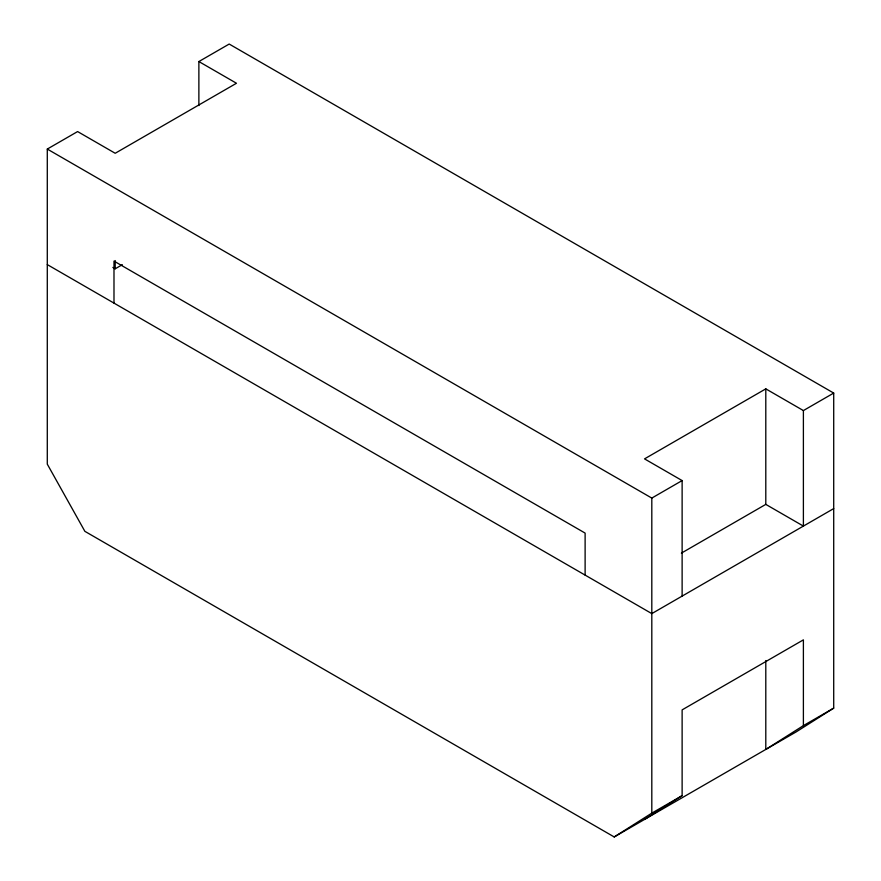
<?xml version="1.0" encoding="UTF-8"?>
<svg xmlns="http://www.w3.org/2000/svg" width="881" height="881" viewBox="0 0 881 881"><rect width="100%" height="100%" fill="white"/><g stroke="black" fill="none" stroke-linecap="round" stroke-linejoin="round"><path stroke-width="1.32" d="M198.875 105.566L198.875 61.549L236.471 83.254L115.202 153.272L77.605 131.566L47.288 149.065L47.288 464.133L84.884 531.342L614.211 836.95L651.808 813.141L682.125 795.642L682.125 709.877L803.395 639.859L803.395 725.625L765.798 749.434L765.798 660.552M644.529 819.451L682.125 795.642M198.875 61.549L229.192 44.05L833.712 393.069L833.712 708.126L796.116 731.935L614.211 836.95M112.856 267.439L115.202 268.793L122.338 264.674M833.712 393.069L803.395 410.568L765.798 388.862L644.529 458.88L682.125 480.574L682.125 596.107M47.288 149.065L651.808 498.084L682.125 480.574M681.387 553.125L765.798 504.384L803.395 526.089L803.395 410.568M833.712 508.59L651.808 613.605L47.288 264.597M803.395 725.625L833.712 708.126M765.798 388.862L765.798 504.384M651.808 498.084L651.808 813.141M585.116 575.095L585.116 533.093L113.99 261.095L113.99 303.097M115.202 260.545L115.202 268.793"/></g></svg>
